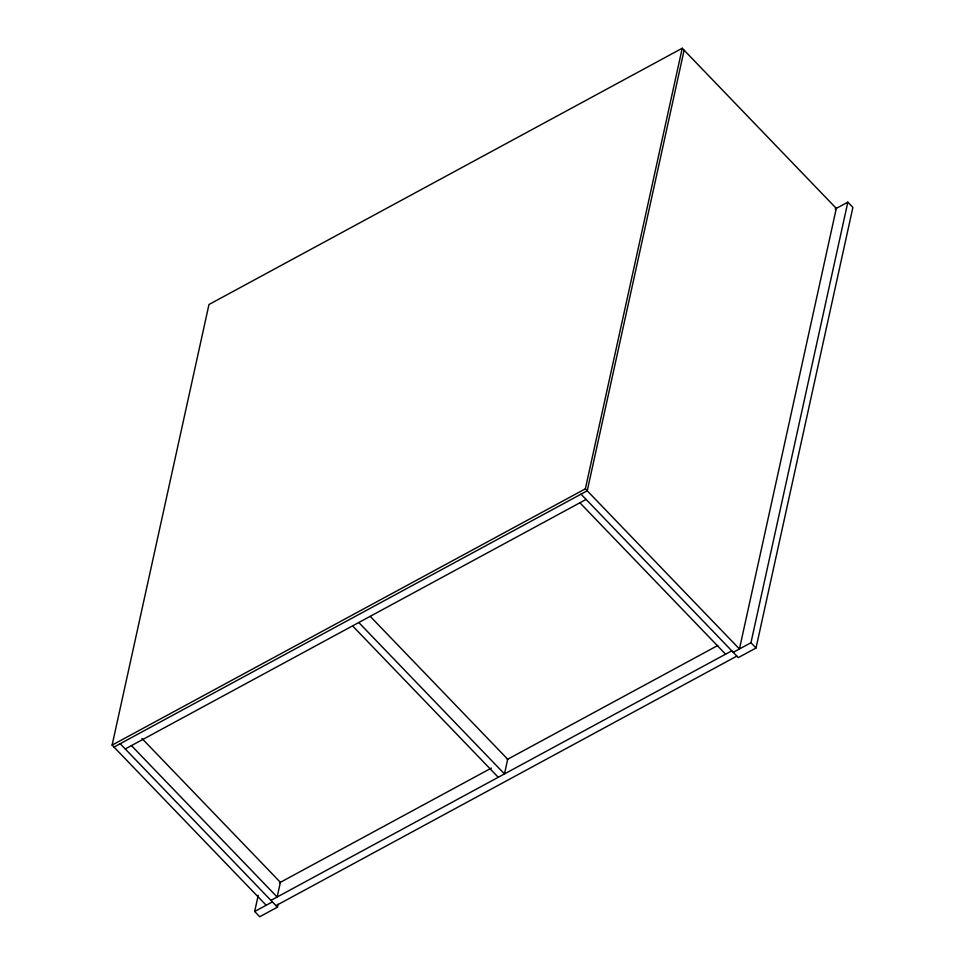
<?xml version="1.0" encoding="UTF-8"?>
<svg xmlns="http://www.w3.org/2000/svg" width="965" height="965" viewBox="0 0 965 965"><rect width="100%" height="100%" fill="white"/><g stroke="black" fill="none" stroke-linecap="round" stroke-linejoin="round"><path stroke-width="1.45" d="M266.183 905.254L112.109 745.113L208.971 304.518L682.231 48.25L836.305 208.392L739.443 648.987L585.357 488.845L682.231 48.25M278.101 904.217L277.45 907.148L259.73 916.75L254.664 911.491L258.222 895.327M684.113 50.204L587.239 490.799L113.991 747.067M733.231 652.34L750.963 642.738L847.837 202.155L852.891 207.415L756.029 648.01L738.297 657.599L581.039 494.152M835.171 209.007L847.837 202.155M112.109 745.113L585.357 488.845M125.257 748.961L586.105 499.424M279.464 882.83L491.354 768.092M507.24 759.491L717.803 645.476M270.948 900.381L731.784 650.832M254.664 911.491L272.395 901.889M276.002 905.653L736.85 656.103M750.963 642.738L756.029 648.01M579.893 502.777L725.583 654.198M370.331 616.478L507.699 759.25L504.466 773.93L358.775 622.509M352.575 625.875L498.266 777.295M141.976 738.49L280.381 882.336L277.148 897.028L131.457 745.607M120.191 743.701L277.45 907.148"/></g></svg>
